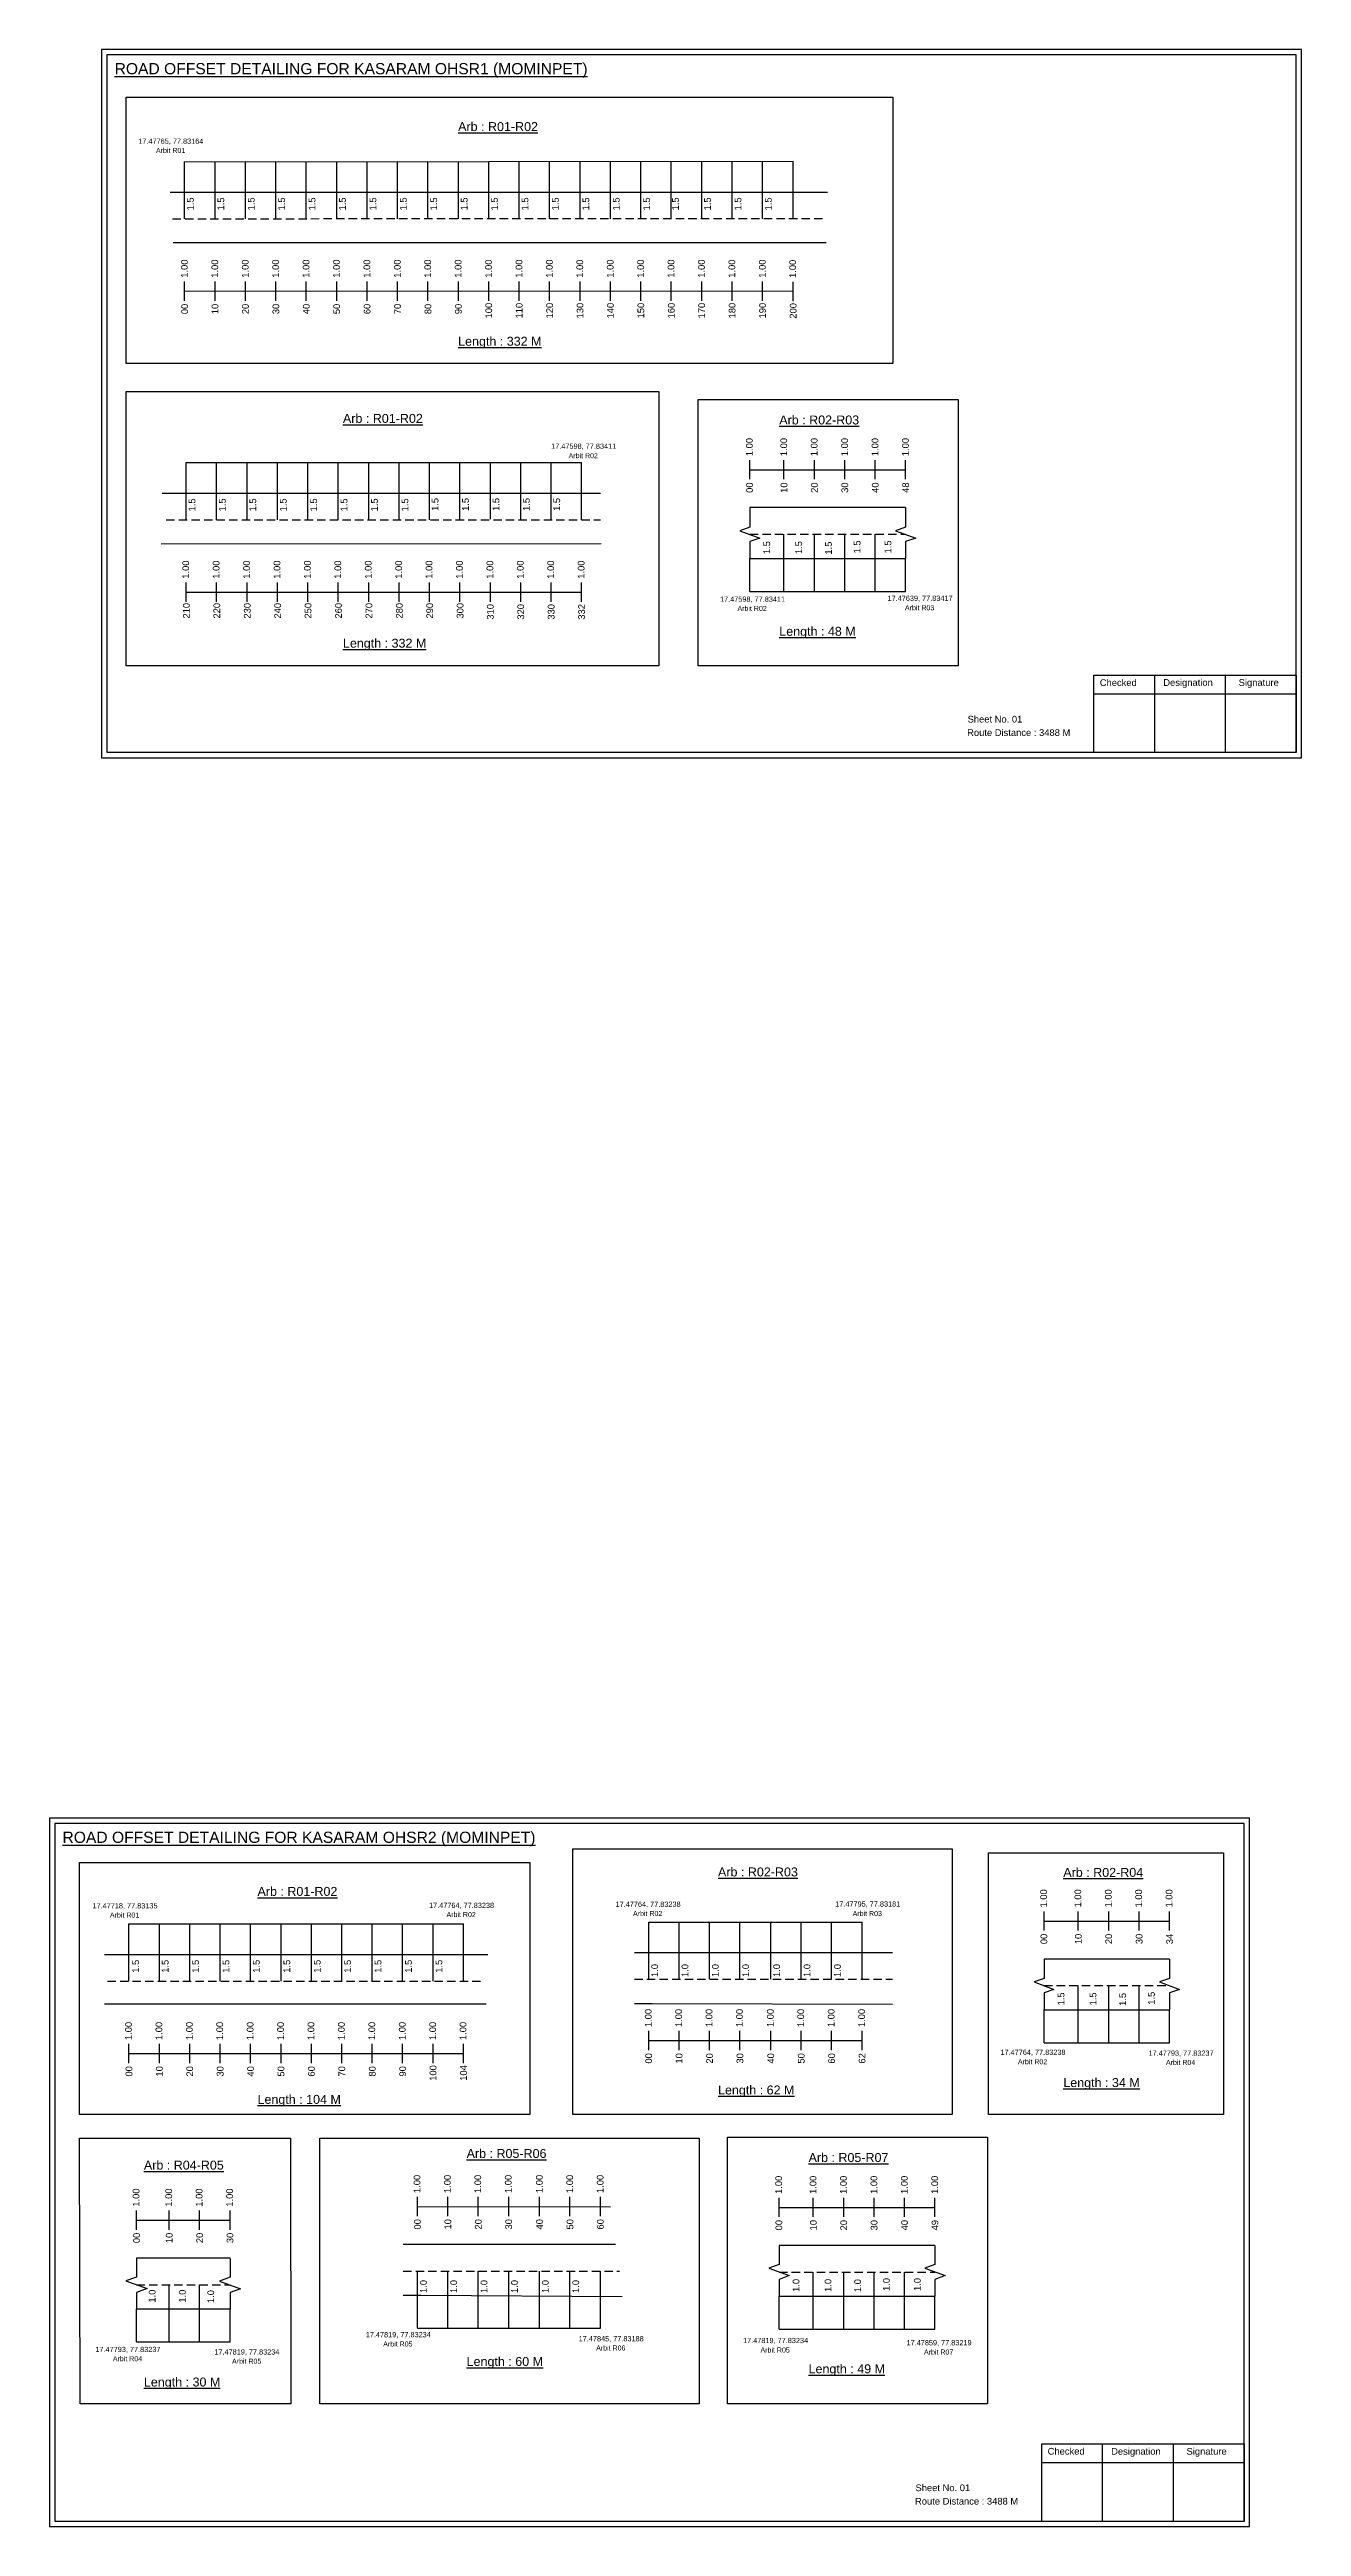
# Model space of a CAD drawing. Header units: inches. Extents: x 1472 to 9278, y 30 to 1360.
# Drawn here: x 5216 to 5776, y 164 to 1271 of the extents above; entities that cross this region are included whole.
import ezdxf

# ---------------------------------------------------------------- set-up
doc = ezdxf.new("R2010")
doc.units = ezdxf.units.IN
doc.header["$MEASUREMENT"] = 0
doc.linetypes.add('DASHED2', pattern=[0.375, 0.25, -0.125])
for name, color, linetype in [('PDF_Geometry', 7, 'Continuous'), ('PDF_Text', 5, 'Continuous'), ('pipe', 5, 'Continuous')]:
    doc.layers.add(name, color=color, linetype=linetype)
doc.styles.add('PDF Arial', font='arial.ttf')
doc.styles.get("Standard").update_dxf_attribs({"font": 'arial.ttf'})

msp = doc.modelspace()

# ---------------------------------------------------------------- linework, layer by layer
at = {"color": 5}
for p, q in [((5276.3, 1221), (5548.4, 1221.2)), ((5277, 1086.5), (5453.8, 1086.5)), ((5529, 1028.8), (5598.7, 1028.8)), ((5251.4, 433), (5401, 433)), ((5483.8, 433.8), (5579.2, 433.8)), ((5660.6, 379.8), (5716.7, 379.8)), ((5254.8, 246.1), (5296.6, 246.1)), ((5380.4, 252.2), (5462.2, 252.2)), ((5542.1, 251.8), (5611.8, 251.8))]:
    msp.add_line(p, q, dxfattribs=at)
for p, q in [((5276.3, 1195.5), (5276.3, 1221.1)), ((5289.9, 1195.5), (5289.9, 1221.1)), ((5303.5, 1195.5), (5303.5, 1221.1)), ((5317.1, 1195.5), (5317.1, 1221.1)), ((5330.7, 1195.5), (5330.7, 1221.1)), ((5344.3, 1195.5), (5344.3, 1221.1)), ((5357.9, 1195.5), (5357.9, 1221.1)), ((5371.5, 1195.5), (5371.5, 1221.1)), ((5385.1, 1195.5), (5385.1, 1221.1)), ((5398.7, 1195.5), (5398.7, 1221.1)), ((5412.3, 1195.5), (5412.3, 1221.1)), ((5425.9, 1195.5), (5425.9, 1221.1)), ((5439.5, 1195.5), (5439.5, 1221.1)), ((5453.1, 1195.5), (5453.1, 1221.1)), ((5466.7, 1195.5), (5466.7, 1221.1)), ((5480.3, 1195.5), (5480.3, 1221.1)), ((5493.9, 1195.5), (5493.9, 1221.1)), ((5507.5, 1195.5), (5507.5, 1221.1)), ((5521.1, 1195.5), (5521.1, 1221.1)), ((5534.7, 1195.5), (5534.7, 1221.1)), ((5548.4, 1195.7), (5548.4, 1221.2)), ((5269.9, 1207.4), (5563.8, 1207.4)), ((5271.2, 1184.8), (5563.2, 1184.8)), ((5277, 1060.9), (5277, 1086.5)), ((5290.6, 1060.9), (5290.6, 1086.5)), ((5304.2, 1060.9), (5304.2, 1086.5)), ((5317.8, 1060.9), (5317.8, 1086.5)), ((5331.4, 1060.9), (5331.4, 1086.5)), ((5345, 1060.9), (5345, 1086.5)), ((5358.6, 1060.9), (5358.6, 1086.5)), ((5372.2, 1060.9), (5372.2, 1086.5)), ((5385.8, 1060.9), (5385.8, 1086.5)), ((5399.4, 1061.1), (5399.4, 1086.6)), ((5413, 1061.1), (5413, 1086.6)), ((5426.6, 1061.1), (5426.6, 1086.6)), ((5440.2, 1061.1), (5440.2, 1086.6)), ((5453.8, 1060.9), (5453.8, 1086.5)), ((5266.3, 1072.8), (5462.2, 1072.8)), ((5598.7, 1066.3), (5529, 1066.3)), ((5544.3, 1028.8), (5544.3, 1054.4)), ((5557.9, 1028.8), (5557.9, 1054.4)), ((5571.5, 1028.8), (5571.5, 1054.4)), ((5585.1, 1028.8), (5585.1, 1054.4)), ((5265.8, 1050.1), (5462.6, 1050.2)), ((5529, 1043.6), (5598.7, 1043.6)), ((5529, 1028.8), (5529, 1043.6)), ((5598.7, 1028.8), (5598.7, 1043.6)), ((5251.4, 407.4), (5251.4, 433)), ((5265, 407.4), (5265, 433)), ((5278.6, 407.4), (5278.6, 433)), ((5292.2, 407.4), (5292.2, 433)), ((5305.8, 407.4), (5305.8, 433)), ((5319.4, 407.4), (5319.4, 433)), ((5333, 407.4), (5333, 433)), ((5346.6, 407.4), (5346.6, 433)), ((5360.2, 407.4), (5360.2, 433)), ((5373.8, 407.4), (5373.8, 433)), ((5387.4, 407.4), (5387.4, 433)), ((5401, 407.4), (5401, 433)), ((5483.8, 408.2), (5483.8, 433.8)), ((5497.4, 408.2), (5497.4, 433.8)), ((5511, 408.2), (5511, 433.8)), ((5524.6, 408.2), (5524.6, 433.8)), ((5538.4, 408.2), (5538.4, 433.8)), ((5552, 408.2), (5552, 433.8)), ((5565.6, 408.2), (5565.6, 433.8)), ((5579.2, 408.2), (5579.2, 433.8)), ((5240.5, 419.3), (5411.9, 419.3)), ((5592.8, 420.1), (5477.4, 420.1)), ((5716.7, 417.2), (5660.6, 417.2)), ((5675.9, 379.8), (5675.9, 405.4)), ((5689.5, 379.8), (5689.5, 405.4)), ((5703.1, 379.8), (5703.1, 405.4)), ((5411.2, 397.1), (5240.5, 397.1)), ((5477.4, 397.4), (5485.4, 397.4)), ((5485.4, 397.4), (5592.8, 397.1)), ((5660.6, 394.6), (5716.7, 394.6)), ((5660.6, 379.8), (5660.6, 394.6)), ((5716.7, 379.8), (5716.7, 394.6)), ((5469, 289.6), (5374, 289.6)), ((5611.8, 289.2), (5542.1, 289.2)), ((5296.6, 283.5), (5254.8, 283.5)), ((5380.4, 252.2), (5380.4, 277.7)), ((5394, 252.2), (5394, 277.7)), ((5407.6, 252.2), (5407.6, 277.7)), ((5421.2, 252.2), (5421.2, 277.7)), ((5435, 252.2), (5435, 277.7)), ((5448.6, 252.2), (5448.6, 277.7)), ((5462.2, 252.2), (5462.2, 277.7)), ((5557.4, 251.8), (5557.4, 277.3)), ((5571, 251.8), (5571, 277.3)), ((5584.6, 251.8), (5584.6, 277.3)), ((5598.2, 251.8), (5598.2, 277.3)), ((5269.4, 246.1), (5269.4, 271.6)), ((5283, 246.1), (5283, 271.6)), ((5542.1, 266.5), (5611.8, 266.5)), ((5542.1, 251.8), (5542.1, 266.5)), ((5611.8, 251.8), (5611.8, 266.5)), ((5254.8, 260.8), (5280.3, 260.8)), ((5254.8, 246.1), (5254.8, 260.8)), ((5280.3, 260.8), (5296.6, 260.8)), ((5296.6, 246.1), (5296.6, 260.8))]:
    msp.add_line(p, q)
at = {"linetype": 'DASHED2', "ltscale": 15}
for p, q in [((5270.9, 1195.5), (5561.5, 1195.6)), ((5268.1, 1060.9), (5462.3, 1060.9)), ((5529, 1054.4), (5598.7, 1054.4)), ((5241.8, 407.4), (5409.4, 407.4)), ((5477.4, 408.2), (5592.8, 408.2)), ((5660.6, 405.4), (5716.7, 405.4)), ((5374, 277.7), (5470.7, 277.7)), ((5542.1, 277.3), (5611.8, 277.3)), ((5254.8, 271.6), (5296.6, 271.6))]:
    msp.add_line(p, q, dxfattribs=at)
at = {"color": 217, "true_color": 0x93278f}
for p, q in [((5276.3, 1158.8), (5276.3, 1167.4)), ((5276.3, 1163.1), (5548.4, 1163.2)), ((5289.9, 1158.8), (5289.9, 1167.4)), ((5303.5, 1158.8), (5303.5, 1167.4)), ((5317.1, 1158.8), (5317.1, 1167.4)), ((5330.7, 1158.8), (5330.7, 1167.4)), ((5344.3, 1158.8), (5344.3, 1167.4)), ((5357.9, 1158.8), (5357.9, 1167.4)), ((5371.5, 1158.8), (5371.5, 1167.4)), ((5385.1, 1158.8), (5385.1, 1167.4)), ((5398.7, 1158.8), (5398.7, 1167.4)), ((5412.3, 1158.8), (5412.3, 1167.4)), ((5425.9, 1158.8), (5425.9, 1167.4)), ((5439.5, 1158.8), (5439.5, 1167.4)), ((5453.1, 1158.8), (5453.1, 1167.4)), ((5466.7, 1158.8), (5466.7, 1167.4)), ((5480.3, 1158.8), (5480.3, 1167.4)), ((5493.9, 1158.8), (5493.9, 1167.4)), ((5507.5, 1158.8), (5507.5, 1167.4)), ((5521.1, 1158.8), (5521.1, 1167.4)), ((5534.7, 1158.8), (5534.7, 1167.4)), ((5548.4, 1158.7), (5548.4, 1167.3)), ((5529, 1079), (5529, 1087.5)), ((5544.3, 1079), (5544.3, 1087.5)), ((5557.9, 1079), (5557.9, 1087.5)), ((5571.5, 1079), (5571.5, 1087.5)), ((5585.1, 1079), (5585.1, 1087.5)), ((5598.7, 1079), (5598.7, 1087.5)), ((5529, 1083.2), (5598.7, 1083.2)), ((5277, 1024.2), (5277, 1032.8)), ((5290.6, 1024.2), (5290.6, 1032.8)), ((5304.2, 1024.2), (5304.2, 1032.8)), ((5317.8, 1024.2), (5317.8, 1032.8)), ((5331.4, 1024.2), (5331.4, 1032.8)), ((5345, 1024.2), (5345, 1032.8)), ((5358.6, 1024.2), (5358.6, 1032.8)), ((5372.2, 1024.2), (5372.2, 1032.8)), ((5385.8, 1024.2), (5385.8, 1032.8)), ((5399.4, 1024.2), (5399.4, 1032.8)), ((5413, 1024.2), (5413, 1032.8)), ((5426.6, 1024.2), (5426.6, 1032.8)), ((5440.2, 1024.2), (5440.2, 1032.8)), ((5453.8, 1024.2), (5453.8, 1032.8)), ((5277, 1028.5), (5453.8, 1028.5)), ((5660.6, 430), (5660.6, 438.5)), ((5660.6, 434.2), (5716.7, 434.2)), ((5675.9, 430), (5675.9, 438.5)), ((5689.5, 430), (5689.5, 438.5)), ((5703.1, 430), (5703.1, 438.5)), ((5716.7, 430), (5716.7, 438.5)), ((5251.4, 370.7), (5251.4, 379.3)), ((5265, 370.7), (5265, 379.3)), ((5278.6, 370.7), (5278.6, 379.3)), ((5292.2, 370.7), (5292.2, 379.3)), ((5305.8, 370.7), (5305.8, 379.3)), ((5319.4, 370.7), (5319.4, 379.3)), ((5333, 370.7), (5333, 379.3)), ((5346.6, 370.7), (5346.6, 379.3)), ((5360.2, 370.7), (5360.2, 379.3)), ((5373.8, 370.7), (5373.8, 379.3)), ((5387.4, 370.7), (5387.4, 379.3)), ((5401, 370.7), (5401, 379.3)), ((5483.8, 376.5), (5483.8, 385.1)), ((5483.8, 380.8), (5579.2, 380.9)), ((5497.4, 376.5), (5497.4, 385.1)), ((5511, 376.5), (5511, 385.1)), ((5524.6, 376.5), (5524.6, 385.1)), ((5538.4, 376.5), (5538.4, 385.1)), ((5552, 376.5), (5552, 385.1)), ((5565.6, 376.5), (5565.6, 385.1)), ((5579.2, 376.5), (5579.2, 385.1)), ((5251.4, 375), (5401, 375)), ((5380.4, 302.3), (5380.4, 310.9)), ((5394, 302.3), (5394, 310.9)), ((5407.6, 302.3), (5407.6, 310.9)), ((5421.2, 302.3), (5421.2, 310.9)), ((5435, 302.3), (5435, 310.9)), ((5448.6, 302.3), (5448.6, 310.9)), ((5462.2, 302.3), (5462.2, 310.9)), ((5542.1, 301.9), (5542.1, 310.5)), ((5557.4, 301.9), (5557.4, 310.5)), ((5571, 301.9), (5571, 310.5)), ((5584.6, 301.9), (5584.6, 310.5)), ((5598.2, 301.9), (5598.2, 310.5)), ((5611.8, 301.9), (5611.8, 310.5)), ((5254.8, 296.2), (5254.8, 304.8)), ((5254.8, 300.5), (5296.6, 300.5)), ((5269.4, 296.2), (5269.4, 304.8)), ((5283, 296.2), (5283, 304.8)), ((5296.6, 296.2), (5296.6, 304.8)), ((5380.4, 306.6), (5466.7, 306.4)), ((5542.1, 306.2), (5611.8, 306.2))]:
    msp.add_line(p, q, dxfattribs=at)
for points in [[(5250.1, 1249.8), (5593, 1249.8), (5593, 1130.8), (5250.1, 1130.8)], [(5505.9, 1114.7), (5622.2, 1114.7), (5622.2, 995.5), (5505.9, 995.5)], [(5449.9, 466.6), (5619.5, 466.6), (5619.5, 347.8), (5449.9, 347.8)], [(5229.3, 460.5), (5430.6, 460.5), (5430.6, 347.8), (5229.3, 347.8)], [(5635.7, 464.8), (5740.8, 464.8), (5740.8, 347.8), (5635.7, 347.8)], [(5229.3, 337.2), (5323.6, 337.2), (5323.8, 218.4), (5229.6, 218.4)], [(5336.8, 337.2), (5506.4, 337.2), (5506.4, 218.4), (5336.8, 218.4)], [(5519, 337.6), (5635.3, 337.6), (5635.3, 218.4), (5519, 218.4)]]:
    msp.add_lwpolyline(points, close=True)
at = {"linetype": 'Continuous'}
for points in [[(5529, 1066.3), (5529, 1057.6), (5524.5, 1056), (5533.5, 1052.7), (5529, 1051.1), (5529, 1043.6)], [(5598.7, 1066.3), (5598.7, 1057.6), (5594.2, 1056), (5603.2, 1052.7), (5598.7, 1051.1), (5598.7, 1043.6)], [(5660.6, 417.2), (5660.6, 408.6), (5656.1, 407), (5665, 403.7), (5660.6, 402.1), (5660.6, 394.6)], [(5716.7, 417.2), (5716.7, 408.6), (5712.2, 407), (5721.2, 403.7), (5716.7, 402.1), (5716.7, 394.6)], [(5716.7, 417.2), (5716.7, 408.6), (5712.2, 407), (5721.2, 403.7), (5716.7, 402.1), (5716.7, 394.6)], [(5542.1, 289.2), (5542.1, 280.6), (5537.6, 279), (5546.6, 275.7), (5542.1, 274), (5542.1, 266.5)], [(5611.8, 289.2), (5611.8, 280.6), (5607.3, 279), (5616.3, 275.7), (5611.8, 274), (5611.8, 266.5)], [(5254.8, 283.5), (5254.8, 275), (5250, 273.3), (5259.5, 269.9), (5254.8, 268.1), (5254.8, 260.8)], [(5296.6, 283.4), (5296.6, 275), (5291.9, 273.2), (5301.3, 269.8), (5296.6, 268.1), (5296.6, 260.7)]]:
    msp.add_lwpolyline(points, dxfattribs=at)
msp.add_lwpolyline([(5374, 266.9), (5382.1, 266.9), (5471.9, 266.4)])
at = {"layer": 'PDF_Geometry'}
for points in [[(5239.2, 1271.2), (5239.2, 954.4), (5775.7, 954.4), (5775.7, 1271.2)], [(5241.5, 1268.8), (5241.5, 956.9), (5773.3, 956.9), (5773.3, 1268.8)], [(5215.9, 480.2), (5215.9, 163.5), (5752.4, 163.5), (5752.4, 480.2)], [(5218.2, 477.9), (5218.2, 165.9), (5750, 165.9), (5750, 477.9)]]:
    msp.add_lwpolyline(points, close=True, dxfattribs=at)
at = {"layer": 'PDF_Geometry', "color": 242, "true_color": 0xcc1f26}
for points in [[(5773.3, 956.8), (5682.9, 956.8), (5682.9, 991.4), (5773.3, 991.4)], [(5750, 165.8), (5659.6, 165.8), (5659.6, 200.5), (5750, 200.5)]]:
    msp.add_lwpolyline(points, close=True, dxfattribs=at)
for points in [[(5709.9, 991.4), (5709.9, 956.8)], [(5741.6, 991.4), (5741.6, 956.8)], [(5682.9, 983), (5773.3, 983)], [(5686.6, 200.5), (5686.6, 165.8)], [(5718.3, 200.5), (5718.3, 165.8)], [(5659.6, 192.1), (5750, 192.1)]]:
    msp.add_lwpolyline(points, dxfattribs=at)
at = {"layer": 'pipe', "color": 0}
msp.add_lwpolyline([(5250.1, 1118.3), (5488.4, 1118.3), (5488.4, 995.5), (5250.1, 995.5)], close=True, dxfattribs=at)

# ---------------------------------------------------------------- texts
at = {"color": 242, "true_color": 0xcd2027}
for s, height, p in [('%%UROAD OFFSET DETAILING FOR KASARAM OHSR1 (MOMINPET)', 5, (5245, 1260.1)), ('%%UArb : R01-R02', 4, (5398.6, 1234.7)), ('%%ULength : 332 M', 4, (5398.6, 1138.7)), ('%%UArb : R01-R02', 4, (5347.1, 1104.2)), ('%%UArb : R02-R03', 4, (5542.2, 1103.5)), ('%%ULength : 48 M', 4, (5542.2, 1009)), ('%%ULength : 332 M', 4, (5347.1, 1003.7)), ('%%UROAD OFFSET DETAILING FOR KASARAM OHSR2 (MOMINPET)', 5, (5221.7, 469.2)), ('%%UArb : R02-R03', 4, (5514.8, 454.2)), ('%%UArb : R02-R04', 4, (5669.2, 454)), ('%%UArb : R01-R02', 4, (5308.9, 445.5)), ('%%ULength : 104 M', 4, (5308.9, 352.5)), ('%%ULength : 62 M', 4, (5514.8, 356.7)), ('%%ULength : 34 M', 4, (5669.2, 360)), ('%%UArb : R05-R06', 4, (5402.4, 328.3)), ('%%UArb : R04-R05', 4, (5258.1, 323.1)), ('%%UArb : R05-R07', 4, (5555.3, 326.5)), ('%%ULength : 60 M', 4, (5402.4, 235.3)), ('%%ULength : 49 M', 4, (5555.3, 232)), ('%%ULength : 30 M', 4, (5258.1, 226.1))]:
    msp.add_text(s, height=height, dxfattribs=at).set_placement(p)
at = {"color": 5}
for s, height, p in [('17.47765, 77.83164', 2.34, (5255.6, 1229)), ('Arbit R01', 2.25, (5263.5, 1224.9)), ('17.47598, 77.83411', 2.34, (5440.2, 1092.6)), ('Arbit R02', 2.25, (5448, 1088.4)), ('17.47598, 77.83411', 2.34, (5515.7, 1024.2)), ('Arbit R02', 2.25, (5523.5, 1020.1)), ('17.47639, 77.83417', 2.34, (5590.6, 1024.6)), ('Arbit R03', 2.25, (5598.4, 1020.4)), ('17.47718, 77.83135', 2.34, (5235.1, 439.9)), ('Arbit R01', 2.25, (5242.9, 435.8)), ('17.47764, 77.83238', 2.34, (5385.6, 440.1)), ('Arbit R02', 2.25, (5393.4, 436)), ('17.47764, 77.83238', 2.34, (5469, 440.6)), ('Arbit R02', 2.25, (5476.8, 436.5)), ('17.47795, 77.83181', 2.34, (5567.2, 440.7)), ('Arbit R03', 2.25, (5575, 436.5)), ('17.47764, 77.83238', 2.34, (5641.1, 374.4)), ('Arbit R02', 2.25, (5648.9, 370.2)), ('17.47793, 77.83237', 2.34, (5707.3, 374)), ('Arbit R04', 2.25, (5715.1, 369.9)), ('17.47793, 77.83237', 2.34, (5236.4, 241.5)), ('17.47819, 77.83234', 2.34, (5357.3, 248.1)), ('Arbit R05', 2.25, (5365.1, 244)), ('17.47845, 77.83188', 2.34, (5452.5, 246.3)), ('Arbit R06', 2.25, (5460.3, 242.2)), ('17.47819, 77.83234', 2.34, (5526, 245.5)), ('Arbit R05', 2.25, (5533.8, 241.3)), ('17.47859, 77.83219', 2.34, (5599.1, 244.5)), ('Arbit R04', 2.25, (5244.2, 237.4)), ('17.47819, 77.83234', 2.34, (5289.6, 240.4)), ('Arbit R05', 2.25, (5297.5, 236.3)), ('Arbit R07', 2.25, (5606.9, 240.4))]:
    msp.add_text(s, height=height, dxfattribs=at).set_placement(p)
for s, p in [('1.5', (5280.4, 1199.2)), ('1.5', (5294, 1199.2)), ('1.5', (5307.6, 1199.2)), ('1.5', (5321.2, 1199.2)), ('1.5', (5334.8, 1199.2)), ('1.5', (5348.4, 1199.2)), ('1.5', (5362, 1199.2)), ('1.5', (5375.6, 1199.2)), ('1.5', (5389.2, 1199.2)), ('1.5', (5402.8, 1199.2)), ('1.5', (5416.4, 1199.2)), ('1.5', (5430, 1199.2)), ('1.5', (5443.6, 1199.2)), ('1.5', (5457.2, 1199.2)), ('1.5', (5470.8, 1199.2)), ('1.5', (5484.4, 1199.2)), ('1.5', (5497.3, 1199.2)), ('1.5', (5511.6, 1199.2)), ('1.5', (5525.2, 1199.2)), ('1.5', (5538.8, 1199.2)), ('1.5', (5281.1, 1064.6)), ('1.5', (5294.7, 1064.6)), ('1.5', (5308.3, 1064.6)), ('1.5', (5321.9, 1064.6)), ('1.5', (5335.5, 1064.6)), ('1.5', (5349.1, 1064.6)), ('1.5', (5362.7, 1064.6)), ('1.5', (5376.3, 1064.6)), ('1.5', (5389.8, 1064.8)), ('1.5', (5403.4, 1064.8)), ('1.5', (5417, 1064.8)), ('1.5', (5430.6, 1064.8)), ('1.5', (5444.2, 1064.8)), ('1.5', (5538.1, 1045.5)), ('1.5', (5552.4, 1045.5)), ('1.5', (5565.7, 1045.3)), ('1.5', (5578.5, 1045.8)), ('1.5', (5592.3, 1045.8)), ('1.5', (5255.9, 411.1)), ('1.5', (5269.1, 411.1)), ('1.5', (5282.7, 411.1)), ('1.5', (5296.3, 411.1)), ('1.5', (5309.9, 411.1)), ('1.5', (5323.5, 411.1)), ('1.5', (5337.1, 411.1)), ('1.5', (5350.7, 411.1)), ('1.5', (5364.3, 411.1)), ('1.5', (5377.9, 411.1)), ('1.5', (5391.5, 411.1)), ('1.0', (5488, 409.2)), ('1.0', (5501.5, 409.2)), ('1.0', (5515.1, 409.2)), ('1.0', (5528.7, 409.2)), ('1.0', (5542.5, 409.2)), ('1.0', (5556.1, 409.2)), ('1.0', (5569.7, 409.2)), ('1.5', (5669.7, 396.5)), ('1.5', (5684, 396.5)), ('1.5', (5697.2, 396.3)), ('1.5', (5710.1, 396.8)), ('1.0', (5263.3, 263.6)), ('1.0', (5276.8, 263.6)), ('1.0', (5289.5, 263.4)), ('1.0', (5384.6, 267.9)), ('1.0', (5398.1, 267.9)), ('1.0', (5411.7, 267.9)), ('1.0', (5425.3, 267.9)), ('1.0', (5439.1, 267.9)), ('1.0', (5452.7, 267.9)), ('1.0', (5551.2, 268.4)), ('1.0', (5565.5, 268.4)), ('1.0', (5578.7, 268.3)), ('1.0', (5591.6, 268.8)), ('1.0', (5605.4, 268.8))]:
    msp.add_text(s, height=3, rotation=90).set_placement(p)
at = {"color": 217, "true_color": 0x93278f}
for s, p in [('1.00', (5277.7, 1169.1)), ('1.00', (5291.3, 1169.1)), ('1.00', (5304.9, 1169.1)), ('1.00', (5318.5, 1169.1)), ('1.00', (5332.1, 1169.1)), ('1.00', (5345.7, 1169.1)), ('1.00', (5359.3, 1169.1)), ('1.00', (5372.9, 1169.1)), ('1.00', (5386.5, 1169.1)), ('1.00', (5400.1, 1169.1)), ('1.00', (5413.7, 1169.1)), ('1.00', (5427.3, 1169.1)), ('1.00', (5440.9, 1169.1)), ('1.00', (5454.5, 1169.1)), ('1.00', (5468.1, 1169.1)), ('1.00', (5481.7, 1169.1)), ('1.00', (5495.3, 1169.1)), ('1.00', (5508.9, 1169.1)), ('1.00', (5522.5, 1169.1)), ('1.00', (5536.1, 1169.1)), ('1.00', (5549.7, 1169)), ('00', (5277.8, 1152.8)), ('10', (5291.4, 1152.8)), ('20', (5305, 1152.8)), ('30', (5318.6, 1152.8)), ('40', (5332.2, 1152.8)), ('50', (5345.8, 1152.8)), ('60', (5359.4, 1152.8)), ('70', (5373, 1152.8)), ('80', (5386.6, 1152.8)), ('90', (5400.2, 1152.8)), ('100', (5413.8, 1150.9)), ('110', (5427.4, 1150.9)), ('120', (5441, 1150.9)), ('130', (5454.6, 1150.9)), ('140', (5468.2, 1150.9)), ('150', (5481.8, 1150.9)), ('160', (5495.4, 1150.9)), ('170', (5509, 1150.9)), ('180', (5522.6, 1150.9)), ('190', (5536.2, 1150.9)), ('200', (5549.9, 1150.8)), ('1.00', (5530.3, 1089.3)), ('1.00', (5545.7, 1089.3)), ('1.00', (5559.3, 1089.3)), ('1.00', (5572.9, 1089.3)), ('1.00', (5586.5, 1089.3)), ('1.00', (5600.1, 1089.3)), ('00', (5530.4, 1072.9)), ('10', (5545.8, 1072.9)), ('20', (5559.4, 1072.9)), ('30', (5573, 1072.9)), ('40', (5586.6, 1072.9)), ('48', (5600.2, 1072.9)), ('1.00', (5278.3, 1034.5)), ('1.00', (5291.9, 1034.5)), ('1.00', (5305.5, 1034.5)), ('1.00', (5319.1, 1034.5)), ('1.00', (5332.7, 1034.5)), ('1.00', (5346.3, 1034.5)), ('1.00', (5359.9, 1034.5)), ('1.00', (5373.5, 1034.5)), ('1.00', (5387.1, 1034.5)), ('1.00', (5400.7, 1034.5)), ('1.00', (5414.3, 1034.5)), ('1.00', (5427.9, 1034.5)), ('1.00', (5441.5, 1034.5)), ('1.00', (5455.1, 1034.5)), ('210', (5278.6, 1016.7)), ('220', (5292.2, 1016.7)), ('230', (5305.8, 1016.7)), ('240', (5319.4, 1016.7)), ('250', (5333, 1016.7)), ('260', (5346.6, 1016.7)), ('270', (5360.2, 1016.7)), ('280', (5373.8, 1016.7)), ('290', (5387.4, 1016.7)), ('300', (5401, 1016.7)), ('310', (5414.5, 1016.2)), ('320', (5428.1, 1016.2)), ('330', (5441.7, 1016.2)), ('332', (5455.3, 1016.2)), ('1.00', (5661.9, 440.3)), ('1.00', (5677.2, 440.3)), ('1.00', (5690.8, 440.3)), ('1.00', (5704.4, 440.3)), ('1.00', (5718, 440.3)), ('00', (5662, 423.9)), ('10', (5677.4, 423.9)), ('20', (5691, 423.9)), ('30', (5704.6, 423.9)), ('34', (5718.2, 423.9)), ('1.00', (5252.7, 381)), ('1.00', (5266.3, 381)), ('1.00', (5279.9, 381)), ('1.00', (5293.5, 381)), ('1.00', (5307.1, 381)), ('1.00', (5320.7, 381)), ('1.00', (5334.3, 381)), ('1.00', (5347.9, 381)), ('1.00', (5361.5, 381)), ('1.00', (5375.1, 381)), ('1.00', (5388.7, 381)), ('1.00', (5402.3, 381)), ('1.00', (5485.1, 386.8)), ('1.00', (5498.7, 386.8)), ('1.00', (5512.3, 386.8)), ('1.00', (5525.9, 386.8)), ('1.00', (5539.7, 386.8)), ('1.00', (5553.3, 386.8)), ('1.00', (5566.9, 386.8)), ('1.00', (5580.5, 386.8)), ('00', (5252.9, 364.7)), ('10', (5266.5, 364.7)), ('20', (5280.1, 364.7)), ('30', (5293.7, 364.7)), ('40', (5307.3, 364.7)), ('50', (5320.9, 364.7)), ('60', (5334.5, 364.7)), ('70', (5348.1, 364.7)), ('80', (5361.7, 364.7)), ('90', (5375.3, 364.7)), ('100', (5388.9, 362.8)), ('104', (5402.5, 362.8)), ('00', (5485.3, 370.5)), ('10', (5498.9, 370.5)), ('20', (5512.5, 370.5)), ('30', (5526.1, 370.5)), ('40', (5539.9, 370.5)), ('50', (5553.5, 370.5)), ('60', (5567.1, 370.5)), ('62', (5580.7, 370.5)), ('1.00', (5256.1, 306.5)), ('1.00', (5270.7, 306.5)), ('1.00', (5284.3, 306.5)), ('1.00', (5297.9, 306.5)), ('1.00', (5381.7, 312.6)), ('1.00', (5395.3, 312.6)), ('1.00', (5408.9, 312.6)), ('1.00', (5422.5, 312.6)), ('1.00', (5436.4, 312.6)), ('1.00', (5450, 312.6)), ('1.00', (5463.6, 312.6)), ('1.00', (5543.4, 312.2)), ('1.00', (5558.8, 312.2)), ('1.00', (5572.4, 312.2)), ('1.00', (5586, 312.2)), ('1.00', (5599.6, 312.2)), ('1.00', (5613.2, 312.2)), ('00', (5381.9, 296.3)), ('10', (5395.5, 296.3)), ('20', (5409.1, 296.3)), ('30', (5422.7, 296.3)), ('40', (5436.5, 296.3)), ('50', (5450.1, 296.3)), ('60', (5463.7, 296.3)), ('00', (5543.5, 295.9)), ('10', (5558.9, 295.9)), ('20', (5572.5, 295.9)), ('30', (5586.1, 295.9)), ('40', (5599.7, 295.9)), ('49', (5613.3, 295.9)), ('00', (5256.3, 290.2)), ('10', (5270.9, 290.2)), ('20', (5284.5, 290.2)), ('30', (5298.1, 290.2))]:
    msp.add_text(s, height=3, rotation=90, dxfattribs=at).set_placement(p)
for s, p in [('Sheet No. 01', (5626.4, 970.2)), ('Route Distance : 3488 M', (5626.2, 964.2)), ('Sheet No. 01', (5603.1, 179.3)), ('Route Distance : 3488 M', (5602.9, 173.3))]:
    msp.add_text(s, height=3).set_placement(p)
at = {"layer": 'PDF_Text', "color": 7, "attachment_point": 7, "style": 'PDF Arial'}
for s, insert, char_height in [('Checked', (5685.5, 986.5), 3), ('Designation', (5713.9, 985.7), 3.001), ('Signature', (5747.6, 985.7), 3), ('Checked', (5662.2, 195.6), 3), ('Designation', (5690.6, 194.7), 3.001), ('Signature', (5724.3, 194.7), 3)]:
    msp.add_mtext(s, dxfattribs=dict(at, insert=insert, char_height=char_height))

doc.saveas('drawing.dxf')
